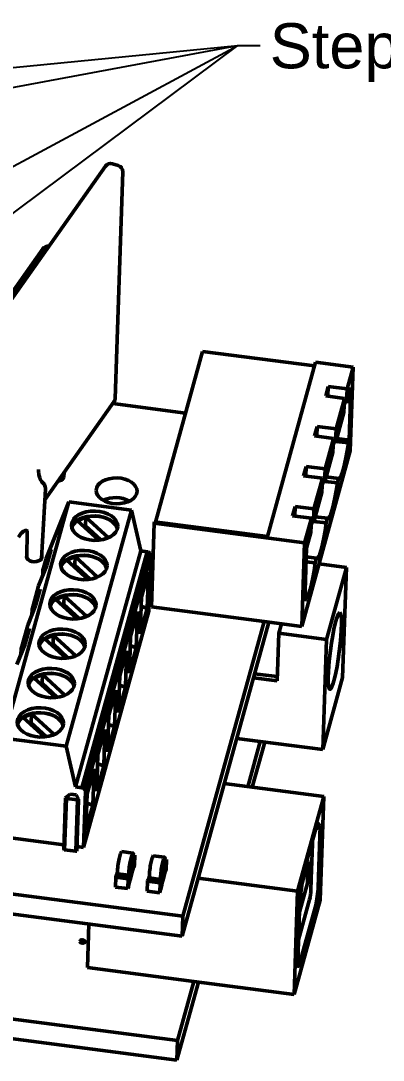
# Model space of a CAD drawing. Header units: millimetres. Extents: x 0 to 420, y 0 to 297.
# Drawn here: x 283.4 to 311.9, y 56.3 to 138 of the extents above; entities that cross this region are included whole.
import ezdxf

# ---------------------------------------------------------------- set-up
doc = ezdxf.new("R2010")
doc.units = ezdxf.units.MM
doc.layers.add('Symbol (ISO)', color=7, linetype='Continuous', lineweight=25)
doc.layers.add('Visible (ISO)', color=7, linetype='Continuous', lineweight=50)
doc.styles.add('Note Text (ISO)', font='tahoma.ttf')
doc.dimstyles.new('Default - Method 1b (ISO)$7', dxfattribs={"dimtxt": 3.5, "dimasz": 2.5, "dimexe": 3.175, "dimexo": 0, "dimgap": 0.762, "dimtad": 1, "dimtoh": 1, "dimrnd": 1e-08, "dimtxsty": 'Note Text (ISO)', "dimcen": 0.09, "dimdle": 10, "dimclrd": 256, "dimclre": 256, "dimclrt": 256, "dimazin": 2, "dimtfac": 1, "dimtmove": 0, "dimatfit": 3, "dimfxl": 1, "dimtolj": 1, "dimlwd": -1, "dimlwe": -1, "dimarcsym": 0})

msp = doc.modelspace()

# ---------------------------------------------------------------- linework, layer by layer
at = {"layer": 'Visible (ISO)'}
for p, q in [((291.043, 126.625), (290.586, 126.762)), ((290.035, 126.571), (280.699, 113.347)), ((291.4, 126.129), (290.796, 108.304)), ((285.118, 120.07), (278.511, 110.725)), ((297.678, 112.001), (293.977, 98.588)), ((306.47, 110.859), (297.678, 112.001)), ((302.769, 97.446), (306.553, 111.16)), ((309.508, 110.776), (306.553, 111.16)), ((309.033, 109.055), (309.508, 110.776)), ((309.508, 110.776), (309.284, 104.188)), ((307.556, 109.247), (307.351, 108.505)), ((307.53, 108.481), (307.556, 109.247)), ((309.033, 109.055), (307.556, 109.247)), ((309.336, 109.169), (308.995, 107.931)), ((308.995, 107.931), (309.033, 109.055)), ((309.336, 109.169), (309.196, 105.023)), ((290.705, 108.032), (285.27, 100.333)), ((296.34, 107.152), (290.609, 107.896)), ((307.351, 108.505), (308.828, 108.313)), ((308.165, 105.911), (308.828, 108.313)), ((308.828, 108.313), (308.79, 107.189)), ((308.995, 107.931), (308.816, 107.955)), ((308.79, 107.189), (308.127, 104.788)), ((306.688, 106.103), (306.483, 105.361)), ((306.662, 105.337), (306.688, 106.103)), ((308.165, 105.911), (306.688, 106.103)), ((308.127, 104.788), (308.165, 105.911)), ((306.483, 105.361), (307.961, 105.169)), ((307.298, 102.768), (307.961, 105.169)), ((307.961, 105.169), (307.923, 104.045)), ((308.127, 104.788), (307.948, 104.811)), ((308.166, 104.929), (309.135, 104.803)), ((308.227, 105.149), (309.196, 105.023)), ((309.196, 105.023), (309.135, 104.803)), ((309.284, 104.188), (305.473, 90.375)), ((307.923, 104.045), (307.26, 101.644)), ((286.757, 102.136), (286.776, 102.467)), ((305.821, 102.959), (305.616, 102.217)), ((305.616, 102.217), (307.093, 102.025)), ((305.795, 102.194), (305.821, 102.959)), ((307.298, 102.768), (305.821, 102.959)), ((307.26, 101.644), (307.298, 102.768)), ((306.431, 99.624), (307.093, 102.025)), ((307.093, 102.025), (307.055, 100.901)), ((307.26, 101.644), (307.081, 101.667)), ((307.299, 101.785), (308.268, 101.659)), ((307.4, 102.15), (308.369, 102.024)), ((308.369, 102.024), (308.268, 101.659)), ((285.01, 95.721), (285.317, 101.171)), ((307.055, 100.901), (306.393, 98.5)), ((287.154, 100.166), (282.031, 81.601)), ((285.372, 95.729), (287.154, 100.166)), ((292.079, 99.527), (287.154, 100.166)), ((304.953, 99.816), (304.748, 99.073)), ((304.927, 99.05), (304.953, 99.816)), ((306.431, 99.624), (304.953, 99.816)), ((292.079, 99.527), (286.956, 80.961)), ((288.497, 98.973), (287.843, 98.695)), ((288.473, 98.283), (288.497, 98.973)), ((290.268, 97.347), (288.497, 98.973)), ((292.079, 99.527), (292.812, 96.321)), ((304.748, 99.073), (306.226, 98.881)), ((306.393, 98.5), (306.431, 99.624)), ((306.532, 99.007), (307.501, 98.881)), ((287.843, 98.695), (289.518, 97.159)), ((288.349, 98.23), (288.473, 98.283)), ((288.473, 98.283), (289.677, 97.178)), ((293.877, 98.498), (293.654, 91.91)), ((293.904, 98.597), (293.877, 98.498)), ((305.696, 96.963), (293.877, 98.498)), ((293.904, 98.597), (302.769, 97.446)), ((305.696, 96.963), (306.226, 98.881)), ((306.226, 98.881), (306.188, 97.757)), ((306.393, 98.5), (306.214, 98.523)), ((306.432, 98.641), (307.4, 98.516)), ((307.501, 98.881), (307.4, 98.516)), ((283.419, 97.711), (283.196, 97.395)), ((283.854, 95.761), (283.878, 97.868)), ((306.188, 97.757), (305.846, 96.52)), ((305.473, 90.375), (305.696, 96.963)), ((305.706, 92.373), (305.846, 96.52)), ((285.116, 94.801), (285.764, 96.416)), ((285.372, 95.729), (285.116, 94.801)), ((285.764, 96.416), (285.423, 95.178)), ((287.643, 95.878), (286.989, 95.601)), ((287.619, 95.188), (287.643, 95.878)), ((289.415, 94.253), (287.643, 95.878)), ((292.812, 96.321), (287.69, 77.755)), ((293.303, 96.257), (288.181, 77.691)), ((293.394, 96.234), (288.271, 77.668)), ((293.476, 96.187), (288.353, 77.621)), ((293.542, 96.131), (288.419, 77.565)), ((293.577, 96.061), (288.455, 77.495)), ((293.59, 95.987), (288.467, 77.421)), ((292.812, 96.321), (293.303, 96.257)), ((293.303, 96.257), (293.394, 96.234)), ((293.394, 96.234), (293.476, 96.187)), ((293.59, 95.987), (293.441, 91.571)), ((293.476, 96.187), (293.542, 96.131)), ((293.542, 96.131), (293.577, 96.061)), ((293.577, 96.061), (293.59, 95.987)), ((305.823, 95.842), (306.634, 95.737)), ((306.634, 95.737), (306.533, 95.372)), ((285.423, 95.178), (284.775, 93.563)), ((286.989, 95.601), (288.664, 94.064)), ((287.496, 95.136), (287.619, 95.188)), ((287.619, 95.188), (288.823, 94.084)), ((305.81, 95.466), (306.533, 95.372)), ((306.831, 95.296), (308.979, 95.017)), ((308.979, 95.017), (307.417, 89.358)), ((308.685, 86.356), (308.979, 95.017)), ((285.116, 94.801), (285.102, 94.378)), ((293.41, 94.656), (292.864, 92.677)), ((293.41, 94.656), (293.313, 91.786)), ((284.775, 93.563), (284.262, 91.707)), ((284.262, 91.707), (284.911, 93.321)), ((284.911, 93.321), (284.569, 92.084)), ((286.789, 92.784), (286.135, 92.506)), ((286.135, 92.506), (287.81, 90.97)), ((286.766, 92.094), (286.789, 92.784)), ((288.561, 91.159), (286.789, 92.784)), ((292.767, 89.807), (292.864, 92.677)), ((305.766, 92.593), (305.706, 92.373)), ((305.713, 92.6), (305.766, 92.593)), ((284.569, 92.084), (283.921, 90.469)), ((284.262, 91.707), (284.248, 91.284)), ((286.642, 92.042), (286.766, 92.094)), ((286.766, 92.094), (287.97, 90.99)), ((293.441, 91.571), (288.318, 73.005)), ((292.556, 91.562), (292.01, 89.582)), ((292.556, 91.562), (292.459, 88.692)), ((292.767, 89.807), (293.313, 91.786)), ((293.313, 91.786), (292.84, 91.962)), ((302.518, 90.759), (293.654, 91.91)), ((296.124, 67.586), (302.518, 90.759)), ((305.473, 90.375), (302.518, 90.759)), ((283.921, 90.469), (283.409, 88.613)), ((283.409, 88.613), (284.057, 90.227)), ((284.057, 90.227), (283.715, 88.989)), ((302.88, 90.712), (296.072, 66.036)), ((303.868, 90.584), (303.665, 89.846)), ((285.935, 89.69), (285.281, 89.412)), ((285.281, 89.412), (286.956, 87.876)), ((285.912, 89), (285.935, 89.69)), ((287.707, 88.064), (285.935, 89.69)), ((291.913, 86.712), (292.01, 89.582)), ((303.665, 89.846), (303.538, 86.106)), ((303.665, 89.846), (307.417, 89.358)), ((307.417, 89.358), (307.124, 80.697)), ((283.715, 88.989), (283.067, 87.375)), ((283.409, 88.613), (283.394, 88.19)), ((285.788, 88.947), (285.912, 89)), ((285.912, 89), (287.116, 87.895)), ((291.703, 88.468), (291.156, 86.488)), ((291.703, 88.468), (291.605, 85.598)), ((291.913, 86.712), (292.459, 88.692)), ((292.459, 88.692), (291.986, 88.867)), ((301.763, 86.662), (303.549, 86.43)), ((285.081, 86.595), (284.428, 86.318)), ((284.428, 86.318), (286.103, 84.781)), ((284.934, 85.853), (285.058, 85.906)), ((285.058, 85.906), (285.081, 86.595)), ((285.058, 85.906), (286.262, 84.801)), ((286.853, 84.97), (285.081, 86.595)), ((291.059, 83.618), (291.156, 86.488)), ((301.676, 86.347), (303.538, 86.106)), ((307.124, 80.697), (308.685, 86.356)), ((290.849, 85.373), (290.303, 83.394)), ((290.849, 85.373), (290.752, 82.504)), ((291.059, 83.618), (291.605, 85.598)), ((291.605, 85.598), (291.132, 85.773)), ((284.228, 83.501), (283.574, 83.223)), ((284.204, 82.811), (284.228, 83.501)), ((286, 81.876), (284.228, 83.501)), ((290.205, 80.524), (290.303, 83.394)), ((283.574, 83.223), (285.249, 81.687)), ((284.08, 82.759), (284.204, 82.811)), ((284.204, 82.811), (285.408, 81.707)), ((290.752, 82.504), (290.278, 82.679)), ((289.995, 82.279), (289.449, 80.299)), ((289.995, 82.279), (289.898, 79.409)), ((290.205, 80.524), (290.752, 82.504)), ((286.956, 80.961), (282.031, 81.601)), ((286.956, 80.961), (287.69, 77.755)), ((300.359, 81.575), (302.199, 81.337)), ((301.217, 77.778), (302.199, 81.337)), ((302.561, 81.289), (301.58, 77.731)), ((302.199, 81.337), (307.124, 80.697)), ((193.831, 80.874), (296.124, 67.586)), ((289.352, 77.43), (289.449, 80.299)), ((296.072, 66.036), (193.779, 79.324)), ((289.352, 77.43), (289.898, 79.409)), ((289.898, 79.409), (289.425, 79.584)), ((289.141, 79.185), (288.595, 77.205)), ((289.141, 79.185), (289.044, 76.315)), ((287.69, 77.755), (288.181, 77.691)), ((288.181, 77.691), (288.271, 77.668)), ((288.271, 77.668), (288.353, 77.621)), ((307.196, 77.002), (299.378, 78.017)), ((286.892, 76.904), (286.756, 72.874)), ((286.901, 76.878), (286.764, 72.848)), ((286.926, 76.855), (286.789, 72.825)), ((286.962, 76.846), (286.826, 72.815)), ((286.915, 76.93), (286.892, 76.904)), ((286.892, 76.904), (286.901, 76.878)), ((286.901, 76.878), (286.926, 76.855)), ((287.268, 77.189), (286.915, 76.93)), ((286.926, 76.855), (286.962, 76.846)), ((286.962, 76.846), (287.839, 76.732)), ((287.729, 77.13), (287.268, 77.189)), ((287.927, 76.799), (287.729, 77.13)), ((288.467, 77.421), (288.318, 73.005)), ((288.353, 77.621), (288.419, 77.565)), ((288.419, 77.565), (288.455, 77.495)), ((288.455, 77.495), (288.467, 77.421)), ((288.498, 74.335), (288.595, 77.205)), ((307.196, 77.002), (305.146, 69.575)), ((306.92, 68.864), (307.196, 77.002)), ((287.839, 76.732), (287.702, 72.702)), ((287.878, 76.732), (287.741, 72.701)), ((287.913, 76.747), (287.777, 72.717)), ((287.927, 76.769), (287.791, 72.739)), ((287.839, 76.732), (287.878, 76.732)), ((287.878, 76.732), (287.913, 76.747)), ((287.913, 76.747), (287.927, 76.769)), ((287.927, 76.769), (287.927, 76.799)), ((288.498, 74.335), (289.044, 76.315)), ((289.044, 76.315), (288.571, 76.49)), ((305.617, 70.994), (306.703, 74.932)), ((306.568, 74.442), (306.926, 74.691)), ((306.703, 74.932), (306.926, 74.691)), ((306.926, 74.691), (306.763, 69.857)), ((286.767, 73.207), (281.54, 73.886)), ((286.756, 72.874), (286.764, 72.848)), ((286.764, 72.848), (286.789, 72.825)), ((286.789, 72.825), (286.826, 72.815)), ((286.826, 72.815), (287.702, 72.702)), ((288.318, 73.005), (287.802, 73.072)), ((306.308, 73.255), (306.216, 70.542)), ((306.239, 73.248), (306.308, 73.255)), ((306.308, 73.255), (306.243, 73.263)), ((306.308, 73.255), (306.318, 73.534)), ((287.702, 72.702), (287.741, 72.701)), ((287.741, 72.701), (287.777, 72.717)), ((287.777, 72.717), (287.791, 72.739)), ((291.218, 72.513), (291.132, 72.204)), ((291.295, 72.676), (292.181, 72.561)), ((291.863, 70.811), (292.205, 72.049)), ((292.287, 72.198), (291.868, 70.682)), ((292.104, 72.398), (292.019, 72.089)), ((292.205, 72.049), (292.212, 72.281)), ((292.21, 72.208), (292.287, 72.198)), ((292.211, 72.247), (292.295, 72.236)), ((292.338, 72.391), (292.213, 72.407)), ((292.287, 72.198), (292.294, 72.197)), ((292.294, 72.197), (292.328, 72.321)), ((292.295, 72.236), (292.294, 72.197)), ((292.338, 72.391), (292.295, 72.236)), ((292.297, 71.624), (292.32, 72.29)), ((292.328, 72.321), (292.305, 71.623)), ((292.312, 71.616), (292.338, 72.391)), ((293.721, 72.188), (293.636, 71.879)), ((293.798, 72.351), (294.685, 72.235)), ((294.608, 72.073), (294.523, 71.763)), ((294.708, 71.723), (294.716, 71.956)), ((294.842, 72.065), (294.717, 72.082)), ((294.798, 71.872), (294.832, 71.995)), ((294.842, 72.065), (294.799, 71.911)), ((294.801, 71.299), (294.823, 71.965)), ((294.832, 71.995), (294.808, 71.298)), ((294.816, 71.29), (294.842, 72.065)), ((305.974, 71.893), (305.903, 72.03)), ((290.985, 71.158), (290.977, 70.926)), ((292.263, 71.501), (292.122, 70.988)), ((292.269, 71.461), (292.253, 71.463)), ((292.263, 71.501), (292.297, 71.624)), ((292.27, 71.5), (292.263, 71.501)), ((292.269, 71.461), (292.312, 71.616)), ((292.27, 71.5), (292.269, 71.461)), ((292.305, 71.623), (292.27, 71.5)), ((292.297, 71.624), (292.305, 71.623)), ((294.367, 70.486), (294.708, 71.723)), ((294.79, 71.873), (294.372, 70.356)), ((294.767, 71.175), (294.625, 70.663)), ((294.714, 71.883), (294.79, 71.873)), ((294.715, 71.922), (294.799, 71.911)), ((294.773, 71.136), (294.756, 71.138)), ((294.767, 71.175), (294.801, 71.299)), ((294.774, 71.174), (294.767, 71.175)), ((294.773, 71.136), (294.816, 71.29)), ((294.774, 71.174), (294.773, 71.136)), ((294.808, 71.298), (294.774, 71.174)), ((294.79, 71.873), (294.798, 71.872)), ((294.799, 71.911), (294.798, 71.872)), ((294.801, 71.299), (294.808, 71.298)), ((305.974, 71.893), (305.502, 70.184)), ((305.916, 70.203), (305.974, 71.893)), ((290.846, 70.661), (290.82, 69.886)), ((290.888, 70.816), (290.846, 70.661)), ((290.846, 70.661), (291.826, 70.534)), ((291.869, 70.689), (290.888, 70.816)), ((290.982, 71.095), (290.905, 70.814)), ((290.977, 70.926), (291.863, 70.811)), ((291.826, 70.534), (291.8, 69.759)), ((291.809, 69.829), (291.833, 70.526)), ((291.869, 70.689), (291.826, 70.534)), ((291.833, 70.526), (291.867, 70.65)), ((291.852, 69.977), (291.959, 70.365)), ((291.871, 71.043), (291.863, 70.811)), ((291.867, 70.65), (291.869, 70.689)), ((291.96, 70.404), (291.959, 70.365)), ((291.978, 70.466), (291.96, 70.404)), ((291.976, 70.427), (292.12, 70.949)), ((291.976, 70.427), (291.978, 70.466)), ((292.122, 70.988), (292.12, 70.949)), ((293.35, 70.336), (293.323, 69.561)), ((293.392, 70.491), (293.35, 70.336)), ((293.35, 70.336), (294.33, 70.209)), ((294.372, 70.363), (293.392, 70.491)), ((293.486, 70.769), (293.409, 70.489)), ((293.488, 70.833), (293.48, 70.601)), ((293.48, 70.601), (294.367, 70.486)), ((294.372, 70.363), (294.33, 70.209)), ((294.337, 70.201), (294.371, 70.325)), ((294.375, 70.718), (294.367, 70.486)), ((294.371, 70.325), (294.372, 70.363)), ((294.48, 70.102), (294.624, 70.624)), ((294.625, 70.663), (294.624, 70.624)), ((305.146, 69.575), (297.329, 70.591)), ((305.313, 68.843), (305.617, 70.994)), ((305.927, 70.513), (306.216, 70.542)), ((306.185, 69.612), (306.216, 70.542)), ((200.75, 70.155), (295.71, 57.82)), ((291.8, 69.759), (290.82, 69.886)), ((291.8, 69.759), (291.842, 69.914)), ((291.844, 69.952), (291.809, 69.829)), ((291.81, 69.86), (291.836, 69.953)), ((291.853, 70.015), (291.836, 69.953)), ((291.836, 69.953), (291.844, 69.952)), ((291.842, 69.914), (291.844, 69.952)), ((291.852, 69.977), (291.843, 69.978)), ((291.852, 69.977), (291.853, 70.015)), ((294.303, 69.434), (293.323, 69.561)), ((294.33, 70.209), (294.303, 69.434)), ((294.303, 69.434), (294.346, 69.588)), ((294.313, 69.503), (294.337, 70.201)), ((294.347, 69.627), (294.313, 69.503)), ((294.314, 69.535), (294.34, 69.628)), ((294.357, 69.69), (294.34, 69.628)), ((294.34, 69.628), (294.347, 69.627)), ((294.346, 69.588), (294.347, 69.627)), ((294.356, 69.651), (294.347, 69.653)), ((294.356, 69.651), (294.463, 70.04)), ((294.356, 69.651), (294.357, 69.69)), ((294.464, 70.078), (294.463, 70.04)), ((294.481, 70.141), (294.464, 70.078)), ((294.48, 70.102), (294.481, 70.141)), ((305.146, 69.575), (304.871, 61.438)), ((305.281, 67.899), (305.916, 70.203)), ((304.871, 61.438), (306.92, 68.864)), ((305.149, 64.009), (305.313, 68.843)), ((305.207, 65.729), (306.086, 68.915)), ((295.658, 56.27), (200.697, 68.605)), ((306.565, 68.464), (305.293, 63.853)), ((296.072, 66.036), (296.124, 67.586)), ((288.735, 66.989), (288.619, 63.549)), ((296.991, 62.461), (288.619, 63.549)), ((297.353, 62.414), (295.658, 56.27)), ((295.71, 57.82), (296.991, 62.461)), ((304.871, 61.438), (296.991, 62.461)), ((295.658, 56.27), (295.71, 57.82))]:
    msp.add_line(p, q, dxfattribs=at)
for centre, start, end in [((290.443, 126.282), 73.39595, 144.78097), ((290.901, 126.146), 358.0595, 73.39595), ((285.527, 119.782), 82.50398, 144.74133), ((290.297, 108.321), 324.78097, 358.0595)]:
    msp.add_arc(centre, 0.5, start, end, dxfattribs=at)
for centre, major_axis, ratio, start_param, end_param in [((308.814, 105.235), (-0.419, -3.223), 0.116089, 6.209555, 7.734655), ((286.177, 102.161), (0.58, -0.02), 0.631405, 4.957465, 6.268972), ((307.946, 102.091), (-0.419, -3.223), 0.116089, 6.209555, 7.734655), ((290.861, 99.491), (1.607, -0.054), 0.631405, 0.869262, 2.272331), ((289.178, 97.917), (1.824, -0.062), 0.631405, 0.166589, 2.975003), ((289.178, 97.917), (-1.819, 0.062), 0.631405, 3.30026, 6.124518), ((289.177, 97.91), (1.819, -0.062), 0.631405, 0.162252, 2.97934), ((307.079, 98.947), (-0.419, -3.223), 0.116089, 6.209555, 7.734655), ((283.464, 97.594), (0.42, 0.272), 0.709648, 0, 0.000425), ((284.436, 95.849), (0.603, -0.02), 0.631405, 2.883365, 6.541413), ((288.324, 94.823), (1.824, -0.062), 0.631405, 0.166589, 2.975003), ((288.324, 94.823), (-1.819, 0.062), 0.631405, 3.30026, 6.124518), ((288.323, 94.815), (1.819, -0.062), 0.631405, 0.162252, 2.97934), ((306.211, 95.804), (-0.419, -3.223), 0.116089, 6.209555, 7.734655), ((287.47, 91.729), (1.824, -0.062), 0.631405, 0.166589, 2.975003), ((287.47, 91.729), (-1.819, 0.062), 0.631405, 3.30026, 6.124518), ((287.47, 91.721), (1.819, -0.062), 0.631405, 0.162252, 2.97934), ((286.616, 88.634), (1.824, -0.062), 0.631405, 0.166589, 2.975003), ((286.616, 88.634), (-1.819, 0.062), 0.631405, 3.30026, 6.124518), ((286.616, 88.627), (1.819, -0.062), 0.631405, 0.162252, 2.97934), ((285.762, 85.54), (1.824, -0.062), 0.631405, 0.166589, 2.975003), ((285.762, 85.54), (-1.819, 0.062), 0.631405, 3.30026, 6.124518), ((285.762, 85.532), (1.819, -0.062), 0.631405, 0.162252, 2.97934), ((284.909, 82.446), (1.824, -0.062), 0.631405, 0.166589, 2.975003), ((284.909, 82.446), (-1.819, 0.062), 0.631405, 3.30026, 6.124518), ((284.908, 82.438), (1.819, -0.062), 0.631405, 0.162252, 2.97934), ((291.113, 71.623), (-0.097, -0.744), 0.116089, 3.830512, 5.401309), ((291.198, 71.932), (0.097, 0.744), 0.116089, 0, 0.68892), ((291.999, 71.507), (-0.097, -0.744), 0.116089, 3.830512, 5.401309), ((292.084, 71.817), (0.097, 0.744), 0.116089, 5.401309, 6.972105), ((293.702, 71.607), (0.097, 0.744), 0.116089, 0, 0.68892), ((294.588, 71.492), (0.097, 0.744), 0.116089, 5.401309, 6.972105), ((293.616, 71.297), (-0.097, -0.744), 0.116089, 3.830512, 5.401309), ((294.503, 71.182), (-0.097, -0.744), 0.116089, 3.830512, 5.401309), ((292.098, 70.682), (-0.425, 0.014), 0.631405, 1.280795, 1.302606), ((294.601, 70.357), (-0.425, 0.014), 0.631405, 1.280795, 1.302606), ((306.099, 69.303), (0.064, 0.496), 0.116089, 3.830512, 5.401309), ((306.592, 69.239), (-0.129, -0.992), 0.116089, 0.68892, 2.259716), ((305.32, 64.628), (-0.129, -0.992), 0.116089, 5.401309, 6.972105)]:
    msp.add_ellipse(centre, major_axis=major_axis, ratio=ratio, start_param=start_param, end_param=end_param, dxfattribs=at)
for centre, major_axis, ratio in [((290.914, 101.041), (-1.607, 0.054), 0.631405), ((289.19, 98.299), (1.824, -0.062), 0.631405), ((288.337, 95.205), (1.824, -0.062), 0.631405), ((287.483, 92.111), (1.824, -0.062), 0.631405), ((308.071, 88.448), (0.393, 3.023), 0.116089), ((286.629, 89.016), (1.824, -0.062), 0.631405), ((285.775, 85.922), (1.824, -0.062), 0.631405), ((284.921, 82.828), (1.824, -0.062), 0.631405), ((288.224, 65.604), (-0.203, 0.007), 0.631405)]:
    msp.add_ellipse(centre, major_axis=major_axis, ratio=ratio, dxfattribs=at)
for points, knots in [([(284.779, 102.722), (284.774, 102.605), (284.779, 102.488), (284.807, 102.27), (284.829, 102.167), (284.887, 102), (284.917, 101.932), (284.992, 101.805), (285.038, 101.744), (285.091, 101.695)], [0, 0, 0, 0, 0.0356206, 0.0356206, 0.0680325, 0.0680325, 0.0915513, 0.0915513, 0.1163752, 0.1163752, 0.1163752, 0.1163752]), ([(285.091, 101.695), (285.151, 101.64), (285.204, 101.574), (285.252, 101.484), (285.261, 101.465), (285.269, 101.445)], [0, 0, 0, 0, 0.02482985, 0.02482985, 0.03123088, 0.03123088, 0.03123088, 0.03123088]), ([(285.269, 101.445), (285.296, 101.381), (285.313, 101.312), (285.318, 101.219), (285.319, 101.195), (285.317, 101.172)], [0, 0, 0, 0, 0.02115242, 0.02115242, 0.02834869, 0.02834869, 0.02834869, 0.02834869]), ([(283.746, 97.934), (283.667, 97.903), (283.598, 97.866), (283.492, 97.792), (283.453, 97.755), (283.425, 97.72), (283.422, 97.715), (283.419, 97.711)], [0, 0, 0, 0, 0.03086398, 0.03086398, 0.06132004, 0.06132004, 0.06599208, 0.06599208, 0.06599208, 0.06599208]), ([(283.883, 97.866), (283.88, 97.872), (283.872, 97.882), (283.848, 97.903), (283.83, 97.915), (283.792, 97.93), (283.773, 97.933), (283.751, 97.934), (283.744, 97.933), (283.741, 97.933)], [0, 0, 0, 0, 0.01092091, 0.01092091, 0.02580331, 0.02580331, 0.04061292, 0.04061292, 0.05092576, 0.05092576, 0.05092576, 0.05092576]), ([(283.878, 97.874), (283.878, 97.874), (283.878, 97.874), (283.878, 97.872), (283.878, 97.87), (283.878, 97.868)], [4.46474619, 4.46474619, 4.46474619, 4.46474619, 4.46776029, 4.46776029, 4.54790586, 4.54790586, 4.54790586, 4.54790586])]:
    msp.add_open_spline(points, degree=3, knots=knots, dxfattribs=at)
for points in [[(284.779, 102.727), (284.779, 102.725), (284.779, 102.724), (284.779, 102.722)], [(285.317, 101.172), (285.317, 101.172), (285.317, 101.172), (285.317, 101.171)]]:
    msp.add_open_spline(points, degree=3, dxfattribs=at)

# ---------------------------------------------------------------- texts
at = {"layer": 'Symbol (ISO)', "insert": (302.952, 137.813), "char_height": 3.55, "width": 46.85621, "attachment_point": 1, "style": 'Note Text (ISO)'}
msp.add_mtext('\\fArial|b0|i0;\\H3.5500;Stepper driver A4988', dxfattribs=at)

# ---------------------------------------------------------------- leaders
at = {"layer": 'Symbol (ISO)'}
for points in [[(225.677, 128.764), (300.452, 136.063)], [(246.445, 126.01), (300.452, 136.063)], [(263.507, 108.507), (300.452, 136.063)]]:
    msp.add_leader(points, dimstyle='Default - Method 1b (ISO)$7', override={"dimtad": 0}, dxfattribs=at)
at = {"layer": 'Symbol (ISO)', "annotation_type": 0, "has_hookline": 1, "hookline_direction": 0, "text_width": 46.426}
msp.add_leader([(271.605, 120.54), (300.452, 136.063), (302.19, 136.063)], dimstyle='Default - Method 1b (ISO)$7', override={"dimtad": 0}, dxfattribs=at)

doc.saveas('drawing.dxf')
